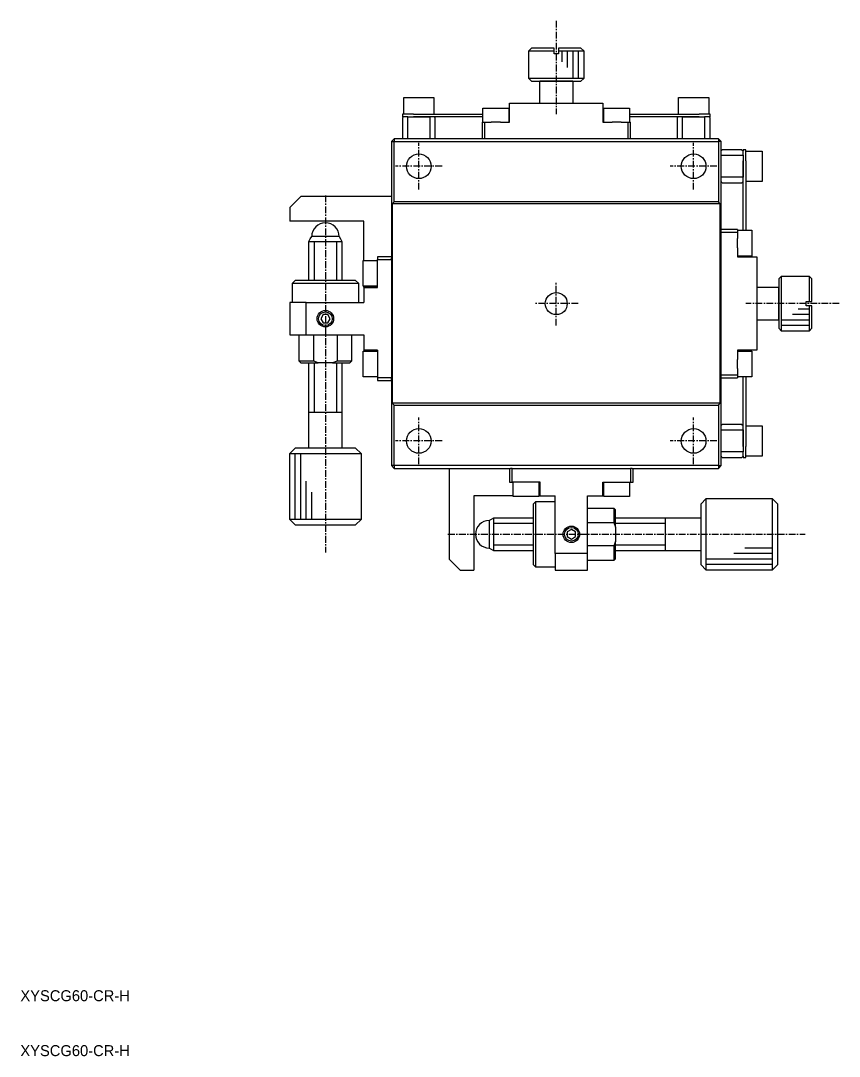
# Model space of a CAD drawing. Extents: x 10 to 415, y 10 to 242.
# Drawn here: x 10.1 to 159, y 10 to 198.5 of the extents above; entities that cross this region are included whole.
import ezdxf

# ---------------------------------------------------------------- set-up
doc = ezdxf.new("R2010")
doc.units = 0
doc.linetypes.add('CENTER', pattern=[2, 1.25, -0.25, 0.25, -0.25])
doc.layers.get('0').update_dxf_attribs({"linetype": 'CONTINUOUS'})
doc.layers.add('CENTER', color=1, linetype='CENTER')
doc.styles.get("Standard").update_dxf_attribs({"font": 'FGP教科書体NT-M'})

msp = doc.modelspace()

# ---------------------------------------------------------------- linework, layer by layer
at = {"color": 7, "linetype": 'CONTINUOUS'}
for p, q in [((102.5, 193), (103, 193.5)), ((102.5, 193), (107.1, 193)), ((102.5, 188), (102.5, 193)), ((107.1, 193.5), (103, 193.5)), ((107.1, 193), (107.1, 193.5)), ((107.1, 192.5), (107.1, 193)), ((107.9, 192.5), (107.1, 192.5)), ((112, 193.5), (107.9, 193.5)), ((107.9, 193.5), (107.9, 193)), ((107.9, 193), (112.5, 193)), ((107.9, 193), (107.9, 192.5)), ((112, 193.5), (112.5, 193)), ((112.5, 193), (112.5, 188)), ((107.5, 188), (102.5, 188)), ((103, 187.5), (102.5, 188)), ((103, 187.5), (107.5, 187.5)), ((103, 187.5), (104.5, 187.5)), ((104.5, 187.5), (110.5, 187.5)), ((107.5, 187.5), (104.5, 187.5)), ((104.5, 183.5), (104.5, 187.5)), ((112.5, 188), (107.5, 188)), ((107.5, 187.5), (112, 187.5)), ((110.5, 187.5), (107.5, 187.5)), ((110.5, 187.5), (112, 187.5)), ((110.5, 187.5), (110.5, 183.5)), ((112.5, 188), (112, 187.5)), ((79.75, 184.5), (82.5, 184.5)), ((79.75, 181.5), (79.75, 184.5)), ((82.5, 184.5), (85.25, 184.5)), ((85.25, 184.5), (85.25, 181.5)), ((99, 183.5), (106.25, 183.5)), ((99, 180), (99, 183.5)), ((106.25, 183.5), (108.75, 183.5)), ((108.75, 183.5), (116, 183.5)), ((116, 183.5), (116, 180)), ((129.75, 184.5), (132.5, 184.5)), ((129.75, 181.5), (129.75, 184.5)), ((132.5, 184.5), (135.25, 184.5)), ((135.25, 184.5), (135.25, 181.5)), ((79.5, 181.5), (79.5, 181)), ((81.5, 181.5), (79.5, 181.5)), ((79.5, 180.8), (79.7, 181)), ((79.5, 181), (79.7, 181)), ((80.5, 181), (79.7, 181)), ((80.5, 177), (80.5, 181)), ((80.5, 181), (81.5, 181)), ((80.5, 181), (81.5, 181)), ((81.5, 181.5), (94.15, 181.5)), ((81.5, 181), (84.5, 181)), ((84.5, 181), (81.5, 181)), ((84.5, 181), (84.5, 177)), ((94.15, 181), (84.5, 181)), ((85.3, 181), (85.5, 180.8)), ((94.15, 182.6), (96.5, 182.6)), ((94.15, 180), (94.15, 182.6)), ((96.5, 182.6), (98.85, 182.6)), ((98.85, 182.6), (98.85, 180)), ((98.85, 181.5), (99, 181.5)), ((99, 181), (98.85, 181)), ((116, 181.5), (116.15, 181.5)), ((116.15, 181), (116, 181)), ((116.15, 182.6), (118.5, 182.6)), ((116.15, 180), (116.15, 182.6)), ((118.5, 182.6), (120.85, 182.6)), ((120.85, 182.6), (120.85, 180)), ((120.85, 181.5), (133.5, 181.5)), ((130.5, 181), (120.85, 181)), ((129.5, 180.8), (129.7, 181)), ((130.5, 177), (130.5, 181)), ((130.5, 181), (133.5, 181)), ((133.5, 181), (130.5, 181)), ((135.5, 181.5), (133.5, 181.5)), ((133.5, 181), (134.5, 181)), ((133.5, 181), (134.5, 181)), ((134.5, 181), (134.5, 177)), ((135.3, 181), (134.5, 181)), ((135.3, 181), (135.5, 180.8)), ((135.3, 181), (135.5, 181)), ((135.5, 181), (135.5, 181.5)), ((79.5, 180.8), (79.5, 177.2)), ((85.5, 177.2), (85.5, 180.8)), ((94, 180), (94, 177)), ((94, 180), (94.5, 180)), ((94.5, 180), (95.68, 180)), ((94.5, 177), (94.5, 180)), ((96.5, 180), (95.68, 180)), ((97.33, 180), (96.5, 180)), ((97.33, 180), (99, 180)), ((116, 180), (117.68, 180)), ((118.5, 180), (117.68, 180)), ((119.33, 180), (118.5, 180)), ((119.33, 180), (120.5, 180)), ((120.5, 180), (120.5, 177)), ((120.5, 180), (121, 180)), ((121, 177), (121, 180)), ((129.5, 180.8), (129.5, 177.2)), ((135.5, 177.2), (135.5, 180.8)), ((77.5, 176.5), (78, 177)), ((77.5, 176.5), (78, 176.5)), ((77.5, 176.5), (77.5, 117.5)), ((94.5, 177), (78, 177)), ((78, 177), (78, 176.5)), ((78, 176.5), (137, 176.5)), ((78, 165.5), (78, 176.5)), ((79.7, 177), (79.5, 177.2)), ((85.5, 177.2), (85.3, 177)), ((120.5, 177), (94.5, 177)), ((120.5, 177), (94.5, 177)), ((137, 177), (120.5, 177)), ((129.7, 177), (129.5, 177.2)), ((135.5, 177.2), (135.3, 177)), ((137, 177), (137, 176.5)), ((137, 177), (137.5, 176.5)), ((137.5, 176.5), (137, 176.5)), ((137, 176.5), (137, 165.5)), ((137.5, 117.5), (137.5, 176.5)), ((137.5, 174.8), (137.7, 175)), ((137.5, 174), (141.5, 174)), ((141.3, 175), (137.7, 175)), ((141.3, 175), (141.5, 174.8)), ((142, 175), (141.5, 175)), ((141.5, 175), (141.5, 174.8)), ((141.5, 174), (141.5, 174.8)), ((141.5, 174), (141.5, 173)), ((141.5, 174), (141.5, 173)), ((142, 173), (142, 175)), ((142, 174.75), (145, 174.75)), ((145, 174.75), (145, 172)), ((141.5, 173), (141.5, 170)), ((141.5, 170), (141.5, 173)), ((142, 173), (142, 160.35)), ((145, 172), (145, 169.25)), ((141.5, 170), (137.5, 170)), ((141.5, 160.35), (141.5, 170)), ((137.7, 169), (137.5, 169.2)), ((137.7, 169), (141.3, 169)), ((141.5, 169.2), (141.3, 169)), ((145, 169.25), (142, 169.25)), ((59, 164.5), (61, 166.5)), ((77.5, 166.5), (61, 166.5)), ((59, 164.5), (59, 162)), ((78, 165.5), (77.65, 165.15)), ((137.35, 165.15), (77.65, 165.15)), ((77.65, 165.15), (77.65, 128.85)), ((137, 165.5), (78, 165.5)), ((137.35, 165.15), (137, 165.5)), ((137.35, 128.85), (137.35, 165.15)), ((72.5, 162), (59, 162)), ((72.5, 154.85), (72.5, 162)), ((140.5, 160.5), (137.5, 160.5)), ((140.5, 160.5), (140.5, 160)), ((140.5, 160.35), (143.1, 160.35)), ((143.1, 160.35), (143.1, 158)), ((62.5, 158.33), (62.75, 158.77)), ((62.75, 158.77), (63, 159.2)), ((68, 159.2), (63, 159.2)), ((68, 159.2), (68.25, 158.77)), ((68.25, 158.77), (68.5, 158.33)), ((137.5, 160), (140.5, 160)), ((137.5, 134), (137.5, 160)), ((137.5, 134), (137.5, 160)), ((140.5, 160), (140.5, 158.83)), ((140.5, 158), (140.5, 158.83)), ((62.5, 158.33), (68.5, 158.33)), ((62.5, 151.2), (62.5, 158.33)), ((68.5, 158.33), (68.5, 151.2)), ((140.5, 157.17), (140.5, 158)), ((140.5, 157.17), (140.5, 155.5)), ((143.1, 158), (143.1, 155.65)), ((72.4, 150.15), (72.4, 154.85)), ((72.4, 154.85), (75, 154.85)), ((77.5, 155.5), (75, 155.5)), ((75, 155.5), (75, 155)), ((75, 155), (77.5, 155)), ((75, 149.95), (75, 155)), ((77.5, 155), (77.5, 155.3)), ((77.5, 155), (77.5, 133.5)), ((143.1, 155.65), (140.5, 155.65)), ((140.5, 155.5), (144, 155.5)), ((141.5, 155.5), (141.5, 155.65)), ((142, 155.65), (142, 155.5)), ((144, 155.5), (144, 148.25)), ((59.5, 150.7), (60, 151.2)), ((71, 151.2), (60, 151.2)), ((71, 151.2), (71.5, 150.7)), ((148, 151.5), (148.5, 152)), ((148, 151.5), (148, 147)), ((148, 151.5), (148, 150)), ((148.5, 147), (148.5, 152)), ((148.5, 152), (153.5, 152)), ((153.5, 152), (153.5, 147.4)), ((153.5, 152), (154, 151.5)), ((154, 147.4), (154, 151.5)), ((59.5, 150.7), (71.5, 150.7)), ((59.5, 147.2), (59.5, 150.7)), ((71.5, 150.7), (71.5, 147.2)), ((75, 150.15), (72.4, 150.15)), ((72.5, 149.98), (72.5, 150.15)), ((75, 149.98), (72.5, 149.98)), ((72.5, 149.98), (72.5, 149.95)), ((72.5, 149.95), (75, 149.95)), ((72.5, 149.95), (72.5, 147.2)), ((144, 150), (148, 150)), ((148, 150), (148, 144)), ((148, 147), (148, 150)), ((62, 147.2), (59, 147.2)), ((59, 147.2), (59, 141.3)), ((62, 147.2), (72.5, 147.2)), ((62, 141.3), (62, 147.2)), ((144, 148.25), (144, 145.75)), ((153, 146.6), (153, 147.4)), ((153, 147.4), (153.5, 147.4)), ((153.5, 147.4), (154, 147.4)), ((144, 145.75), (144, 138.5)), ((148, 147), (148, 142.5)), ((148, 144), (148, 147)), ((148.5, 142), (148.5, 147)), ((153.5, 146.6), (153, 146.6)), ((153.5, 146.6), (153.5, 142)), ((154, 146.6), (153.5, 146.6)), ((154, 142.5), (154, 146.6)), ((65.07, 145), (64.64, 144.25)), ((64.64, 144.25), (65.07, 143.5)), ((65.94, 145), (65.07, 145)), ((65.07, 143.5), (65.94, 143.5)), ((66.37, 144.25), (65.94, 145)), ((65.94, 143.5), (66.37, 144.25)), ((148, 144), (144, 144)), ((148, 144), (148, 142.5)), ((148.5, 142), (148, 142.5)), ((153.5, 142), (148.5, 142)), ((154, 142.5), (153.5, 142)), ((59, 141.3), (62, 141.3)), ((60.75, 136.5), (60.75, 141.3)), ((62, 141.3), (72.5, 141.3)), ((63.38, 136.5), (63.38, 141.3)), ((67.62, 141.3), (67.62, 136.5)), ((70.25, 141.3), (70.25, 136.5)), ((72.5, 141.3), (72.5, 138.55)), ((72.4, 133.65), (72.4, 138.35)), ((72.4, 138.35), (75, 138.35)), ((75, 138.55), (72.5, 138.55)), ((72.5, 138.55), (72.5, 138.52)), ((72.5, 138.52), (75, 138.52)), ((72.5, 138.52), (72.5, 138.35)), ((75, 138.55), (75, 133.5)), ((140.5, 138.5), (140.5, 136.83)), ((144, 138.5), (140.5, 138.5)), ((140.5, 138.35), (143.1, 138.35)), ((141.5, 138.35), (141.5, 138.5)), ((142, 138.5), (142, 138.35)), ((143.1, 138.35), (143.1, 136)), ((63.38, 136.5), (60.75, 136.5)), ((61.05, 136.2), (60.75, 136.5)), ((61.05, 136.2), (64.18, 136.2)), ((62.5, 127.2), (62.5, 136.2)), ((64.18, 136.2), (63.38, 136.5)), ((66.82, 136.2), (64.18, 136.2)), ((67.62, 136.5), (66.82, 136.2)), ((66.82, 136.2), (69.95, 136.2)), ((70.25, 136.5), (67.62, 136.5)), ((68.5, 136.2), (68.5, 127.2)), ((70.25, 136.5), (69.95, 136.2)), ((140.5, 136), (140.5, 136.83)), ((140.5, 135.17), (140.5, 136)), ((143.1, 136), (143.1, 133.65)), ((140.5, 134), (137.5, 134)), ((140.5, 135.17), (140.5, 134)), ((140.5, 134), (140.5, 133.5)), ((75, 133.65), (72.4, 133.65)), ((77.5, 133.5), (75, 133.5)), ((75, 133.5), (75, 133)), ((75, 133), (77.5, 133)), ((77.5, 133.2), (77.5, 133.5)), ((137.5, 133.5), (140.5, 133.5)), ((143.1, 133.65), (140.5, 133.65)), ((141.5, 124), (141.5, 133.65)), ((142, 133.65), (142, 121)), ((137.35, 128.85), (77.65, 128.85)), ((77.65, 128.85), (78, 128.5)), ((78, 128.5), (137, 128.5)), ((78, 117.5), (78, 128.5)), ((137, 128.5), (137.35, 128.85)), ((137, 128.5), (137, 117.5)), ((68.5, 127.2), (62.5, 127.2)), ((62.5, 127.2), (62.5, 127.2)), ((62.5, 127.19), (62.5, 127.2)), ((62.5, 120.7), (62.5, 127.2)), ((62.5, 127.2), (62.5, 127.2)), ((68.5, 127.2), (68.5, 127.19)), ((68.5, 127.2), (68.5, 127.2)), ((68.5, 127.2), (68.5, 120.7)), ((137.5, 124.8), (137.7, 125)), ((141.3, 125), (137.7, 125)), ((141.3, 125), (141.5, 124.8)), ((142, 124.75), (145, 124.75)), ((145, 124.75), (145, 122)), ((137.5, 124), (141.5, 124)), ((141.5, 124), (141.5, 121)), ((141.5, 121), (141.5, 124)), ((59, 119.7), (60, 120.7)), ((71, 120.7), (60, 120.7)), ((62.5, 120.7), (60, 120.7)), ((68.5, 120.7), (62.5, 120.7)), ((68.5, 120.7), (62.5, 120.7)), ((71, 120.7), (68.5, 120.7)), ((71, 120.7), (72, 119.7)), ((141.5, 121), (141.5, 120)), ((141.5, 121), (141.5, 120)), ((142, 119), (142, 121)), ((145, 122), (145, 119.25)), ((59, 119.7), (59, 119.7)), ((59, 119.7), (72, 119.7)), ((59, 107.7), (59, 119.7)), ((72, 119.7), (72, 107.7)), ((141.5, 120), (137.5, 120)), ((137.7, 119), (137.5, 119.2)), ((137.7, 119), (141.3, 119)), ((141.5, 119.2), (141.3, 119)), ((141.5, 119.2), (141.5, 120)), ((141.5, 119.2), (141.5, 119)), ((141.5, 119), (142, 119)), ((145, 119.25), (142, 119.25)), ((78, 117.5), (77.5, 117.5)), ((78, 117), (77.5, 117.5)), ((137, 117.5), (78, 117.5)), ((78, 117.5), (78, 117)), ((78, 117), (99.2, 117)), ((88, 117), (88, 100.5)), ((99, 117), (99, 114.5)), ((99.5, 117), (99.2, 117)), ((99.5, 114.5), (99.5, 117)), ((99.5, 117), (121, 117)), ((121, 117), (121, 114.5)), ((121.3, 117), (121, 117)), ((121.3, 117), (137, 117)), ((121.5, 114.5), (121.5, 117)), ((137, 117.5), (137.5, 117.5)), ((137, 117.5), (137, 117)), ((137.5, 117.5), (137, 117)), ((99, 114.5), (99.5, 114.5)), ((104.55, 114.5), (99.5, 114.5)), ((99.65, 111.9), (99.65, 114.5)), ((104.35, 114.5), (104.35, 111.9)), ((104.52, 114.5), (104.52, 112)), ((104.55, 112), (104.55, 114.5)), ((115.96, 114.5), (115.96, 112)), ((115.96, 114.5), (121, 114.5)), ((115.98, 112), (115.98, 114.5)), ((116.15, 111.9), (116.15, 114.5)), ((120.85, 114.5), (120.85, 111.9)), ((121, 114.5), (121.5, 114.5)), ((92.5, 112), (92.5, 98.5)), ((99.65, 112), (92.5, 112)), ((104.35, 111.9), (99.65, 111.9)), ((104.52, 112), (104.35, 112)), ((104.52, 112), (104.55, 112)), ((104.55, 112), (107.3, 112)), ((107.3, 101.5), (107.3, 112)), ((113.2, 101.5), (113.2, 112)), ((113.2, 112), (115.96, 112)), ((115.96, 112), (115.98, 112)), ((115.98, 112), (116.15, 112)), ((120.85, 111.9), (116.15, 111.9)), ((133.8, 110.5), (134.8, 111.5)), ((134.8, 98.5), (134.8, 111.5)), ((134.8, 111.5), (146.8, 111.5)), ((146.8, 111.5), (146.8, 98.5)), ((146.8, 111.5), (147.8, 110.5)), ((103.3, 110.5), (103.8, 111)), ((103.3, 110.5), (103.3, 99.5)), ((103.8, 99), (103.8, 111)), ((103.8, 111), (107.3, 111)), ((113.2, 109.75), (118, 109.75)), ((118, 109.75), (118, 107.12)), ((118, 109.75), (118.3, 109.45)), ((118.3, 106.32), (118.3, 109.45)), ((133.8, 110.5), (133.8, 99.5)), ((133.8, 110.5), (133.8, 108)), ((147.8, 99.5), (147.8, 110.5)), ((72, 107.7), (59, 107.7)), ((60, 106.7), (59, 107.7)), ((72, 107.7), (71, 106.7)), ((95.3, 107.5), (95.74, 107.75)), ((95.3, 107.5), (95.3, 102.5)), ((95.74, 107.75), (96.17, 108)), ((96.17, 102), (96.17, 108)), ((96.17, 108), (103.3, 108)), ((118.3, 108), (127.3, 108)), ((127.3, 108), (127.3, 102)), ((127.3, 108), (127.31, 108)), ((127.3, 108), (127.3, 108)), ((127.3, 108), (133.8, 108)), ((133.8, 108), (133.8, 102)), ((133.8, 108), (133.8, 102)), ((60, 106.7), (71, 106.7)), ((110.25, 105.87), (109.5, 105.43)), ((111, 105.43), (110.25, 105.87)), ((113.2, 107.12), (118, 107.12)), ((118, 107.12), (118.3, 106.32)), ((118.3, 106.32), (118.3, 103.68)), ((109.5, 105.43), (109.5, 104.57)), ((109.5, 104.57), (110.25, 104.13)), ((110.25, 104.13), (111, 104.57)), ((111, 104.57), (111, 105.43)), ((95.74, 102.25), (95.3, 102.5)), ((96.17, 102), (95.74, 102.25)), ((103.3, 102), (96.17, 102)), ((118, 102.88), (113.2, 102.88)), ((118.3, 103.68), (118, 102.88)), ((118, 102.88), (118, 100.25)), ((118.3, 100.55), (118.3, 103.68)), ((127.3, 102), (118.3, 102)), ((127.3, 102), (127.3, 102)), ((127.31, 102), (127.3, 102)), ((133.8, 102), (127.3, 102)), ((127.3, 102), (127.3, 102)), ((133.8, 102), (133.8, 99.5)), ((90, 98.5), (88, 100.5)), ((113.2, 101.5), (107.3, 101.5)), ((107.3, 101.5), (107.3, 98.5)), ((113.2, 98.5), (113.2, 101.5)), ((118, 100.25), (113.2, 100.25)), ((118.3, 100.55), (118, 100.25)), ((90, 98.5), (92.5, 98.5)), ((103.8, 99), (103.3, 99.5)), ((107.3, 99), (103.8, 99)), ((107.3, 98.5), (113.2, 98.5)), ((134.8, 98.5), (133.8, 99.5)), ((134.8, 98.5), (134.8, 98.5)), ((146.8, 98.5), (134.8, 98.5)), ((147.8, 99.5), (146.8, 98.5))]:
    msp.add_line(p, q, dxfattribs=at)
at = {"color": 3, "linetype": 'CONTINUOUS'}
for p, q in [((108.5, 193), (108.5, 191)), ((109.5, 193), (109.5, 190)), ((110.5, 193), (110.5, 188)), ((111.5, 193), (111.5, 188)), ((63.5, 151.2), (63.5, 158.33)), ((67.5, 158.33), (67.5, 151.2)), ((153.5, 146), (151.5, 146)), ((153.5, 144), (148.5, 144)), ((153.5, 145), (150.5, 145)), ((153.5, 143), (148.5, 143)), ((63.5, 127.2), (63.5, 136.2)), ((67.5, 136.2), (67.5, 127.2)), ((60, 107.7), (60, 119.7)), ((61, 107.7), (61, 119.7)), ((62, 107.7), (62, 114.7)), ((63, 107.7), (63, 112.7)), ((96.17, 107), (103.3, 107)), ((118.3, 107), (127.3, 107)), ((103.3, 103), (96.17, 103)), ((127.3, 103), (118.3, 103)), ((146.8, 102.5), (141.8, 102.5)), ((146.8, 100.5), (134.8, 100.5)), ((146.8, 101.5), (139.8, 101.5)), ((146.8, 99.5), (134.8, 99.5))]:
    msp.add_line(p, q, dxfattribs=at)
at = {"color": 7, "linetype": 'CONTINUOUS'}
for centre, radius in [((82.5, 172), 2.25), ((132.5, 172), 2.25), ((107.5, 147), 2), ((65.5, 144.25), 1.25), ((82.5, 122), 2.25), ((132.5, 122), 2.25), ((110.25, 105), 1.25)]:
    msp.add_circle(centre, radius, dxfattribs=at)
at = {"color": 3, "linetype": 'CONTINUOUS'}
for centre in [(65.5, 144.25), (110.25, 105)]:
    msp.add_circle(centre, 1.5, dxfattribs=at)
at = {"color": 7, "linetype": 'CONTINUOUS'}
for centre, start, end in [((65.5, 159.2), 0, 180), ((95.3, 105), 90, 270)]:
    msp.add_arc(centre, 2.5, start, end, dxfattribs=at)
at = {"layer": 'CENTER', "color": 1, "linetype": 'CENTER'}
for p, q in [((107.5, 198.5), (107.5, 181.5)), ((82.5, 167.75), (82.5, 176.25)), ((132.5, 167.75), (132.5, 176.25)), ((86.75, 172), (78.25, 172)), ((136.75, 172), (128.25, 172)), ((65.5, 166.7), (65.5, 101.7)), ((107.5, 143), (107.5, 151)), ((111.5, 147), (103.5, 147)), ((159, 147), (142, 147)), ((82.5, 117.75), (82.5, 126.25)), ((132.5, 117.75), (132.5, 126.25)), ((86.75, 122), (78.25, 122)), ((136.75, 122), (128.25, 122)), ((87.8, 105), (152.8, 105))]:
    msp.add_line(p, q, dxfattribs=at)

# ---------------------------------------------------------------- texts
at = {"color": 7, "linetype": 'CONTINUOUS'}
for p in [(10, 20), (10, 10)]:
    msp.add_text('XYSCG60-CR-H', height=2, dxfattribs=at).set_placement(p)

doc.saveas('drawing.dxf')
